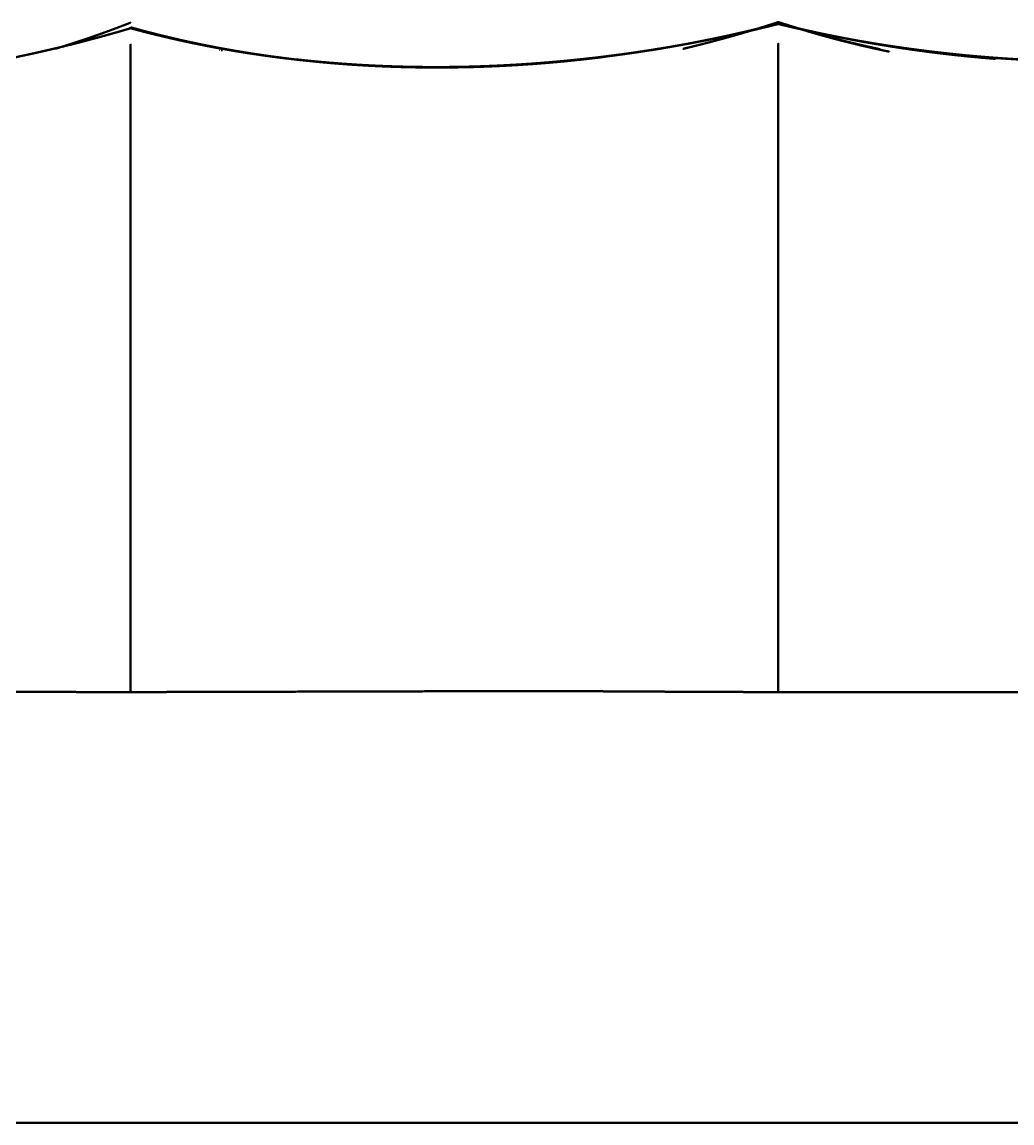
# Paper-space layout 'Layout1' of a CAD drawing. Header units: millimetres. Extents: x 37 to 380, y 30 to 264.
# Drawn here: x 348.78 to 353.36, y 167.45 to 172.55 of the extents above; entities that cross this region are included whole.
import ezdxf

# ---------------------------------------------------------------- set-up
doc = ezdxf.new("R2010")
doc.units = ezdxf.units.MM
doc.layers.add('170', color=7, linetype='Continuous', true_color=0xffffff)

psp = doc.layouts.get("Layout1")

# ---------------------------------------------------------------- linework, layer by layer
at = {"layer": '170', "color": 155, "linetype": 'Continuous', "lineweight": 50}
for p in [(352.2802, 172.5499), (352.2881, 172.5475), (352.2802, 172.5499)]:
    psp.add_line(p, (352.2802, 172.5499), dxfattribs=at)
for points, knots in [([(346.9842, 172.2922), (346.9843, 172.2923), (346.9844, 172.2924), (346.9845, 172.2924), (346.9847, 172.2925), (346.985, 172.2926), (346.9853, 172.2926), (346.9856, 172.2927), (346.986, 172.2927), (346.9865, 172.2927), (346.9871, 172.2927), (346.9883, 172.2927), (346.989, 172.2927), (346.9898, 172.2927), (346.9906, 172.2927), (346.9915, 172.2926), (346.9925, 172.2926), (346.9934, 172.2925), (346.9945, 172.2925), (346.9956, 172.2924), (346.9968, 172.2924), (346.998, 172.2923), (346.9993, 172.2922), (347.0006, 172.2921), (347.002, 172.292), (347.0035, 172.2919), (347.0049, 172.2918), (347.0065, 172.2916), (347.0081, 172.2915), (347.0098, 172.2913), (347.0116, 172.2912), (347.0133, 172.291), (347.0152, 172.2909), (347.0171, 172.2907), (347.019, 172.2905), (347.0211, 172.2904), (347.0231, 172.2902), (347.0253, 172.29), (347.0274, 172.2898), (347.0297, 172.2896), (347.032, 172.2893), (347.0368, 172.2889), (347.0393, 172.2887), (347.0444, 172.2882), (347.047, 172.2879), (347.0497, 172.2877), (347.0525, 172.2874), (347.0553, 172.2871), (347.0581, 172.2869), (347.0611, 172.2866), (347.0671, 172.286), (347.0702, 172.2857), (347.0734, 172.2854), (347.0766, 172.2851), (347.0798, 172.2848), (347.0832, 172.2845), (347.0866, 172.2842), (347.0935, 172.2835), (347.1007, 172.2829), (347.1044, 172.2825), (347.1081, 172.2822), (347.1157, 172.2815), (347.1197, 172.2812), (347.1276, 172.2805), (347.1358, 172.2798), (347.14, 172.2794), (347.1486, 172.2787), (347.1529, 172.2783), (347.1618, 172.2776), (347.1664, 172.2772), (347.2115, 172.2738), (347.2615, 172.2704), (347.3154, 172.2674), (347.374, 172.2647), (347.4367, 172.2626), (347.5042, 172.2613), (347.5757, 172.2608), (347.6518, 172.2614), (347.6667, 172.2617), (347.6817, 172.262), (347.6969, 172.2623), (347.7123, 172.2627), (347.7277, 172.2631), (347.7434, 172.2636), (347.7592, 172.2642), (347.7751, 172.2648), (347.7911, 172.2654), (347.8074, 172.2661), (347.8237, 172.2669), (347.8402, 172.2677), (347.8569, 172.2686), (347.8736, 172.2695), (347.8905, 172.2705), (347.9077, 172.2716), (347.9249, 172.2727), (347.9422, 172.2739), (347.9597, 172.2751), (347.9774, 172.2764), (347.9952, 172.2778), (348.0131, 172.2793), (348.0312, 172.2808), (348.0494, 172.2824), (348.0677, 172.2841), (348.0862, 172.2858), (348.1049, 172.2876), (348.1236, 172.2895), (348.1426, 172.2915), (348.1616, 172.2935), (348.1808, 172.2956), (348.2001, 172.2979), (348.2196, 172.3001), (348.2392, 172.3025), (348.2589, 172.305), (348.2788, 172.3075), (348.2988, 172.3101), (348.319, 172.3128), (348.3392, 172.3156), (348.3596, 172.3185), (348.3802, 172.3215), (348.4009, 172.3246), (348.4217, 172.3277), (348.4427, 172.331), (348.4637, 172.3343), (348.4849, 172.3378), (348.5063, 172.3413), (348.5277, 172.345), (348.5493, 172.3487), (348.5711, 172.3526), (348.5929, 172.3565), (348.6149, 172.3606), (348.637, 172.3648), (348.6592, 172.369), (348.6816, 172.3734), (348.7041, 172.3779), (348.7267, 172.3825), (348.7495, 172.3871), (348.7723, 172.392), (348.7953, 172.3969), (348.8184, 172.4019), (348.8416, 172.4071), (348.865, 172.4124), (348.8885, 172.4178), (348.9121, 172.4233), (348.9358, 172.4289), (348.9596, 172.4346), (348.9836, 172.4405), (349.0077, 172.4465), (349.0319, 172.4526), (349.0562, 172.4589), (349.0806, 172.4653), (349.1052, 172.4718), (349.1298, 172.4784), (349.1546, 172.4852), (349.1795, 172.4921), (349.2045, 172.4991), (349.2296, 172.5063), (349.2549, 172.5137), (349.2802, 172.5211)], [0, 0, 0.00004, 0.00009, 0.000152, 0.000245, 0.000372, 0.000498, 0.000659, 0.000838, 0.001051, 0.001283, 0.001817, 0.00212, 0.002458, 0.002814, 0.003188, 0.003598, 0.004025, 0.004471, 0.004952, 0.005452, 0.005987, 0.00654, 0.007111, 0.007718, 0.008342, 0.008985, 0.009663, 0.01036, 0.011092, 0.011842, 0.01261, 0.013414, 0.014236, 0.015076, 0.015952, 0.016845, 0.017775, 0.018704, 0.019687, 0.020671, 0.022744, 0.023817, 0.026034, 0.027178, 0.02834, 0.029538, 0.030753, 0.031987, 0.033256, 0.035866, 0.037207, 0.038566, 0.03996, 0.041373, 0.04282, 0.044286, 0.047289, 0.050398, 0.051971, 0.053597, 0.056885, 0.058582, 0.062031, 0.065568, 0.06739, 0.071087, 0.072962, 0.076801, 0.078765, 0.098256, 0.119804, 0.143049, 0.168329, 0.195342, 0.224375, 0.255165, 0.287931, 0.294339, 0.300818, 0.30737, 0.313975, 0.320633, 0.327364, 0.334167, 0.341023, 0.347934, 0.354935, 0.361973, 0.369083, 0.376265, 0.383502, 0.390793, 0.398176, 0.405595, 0.413087, 0.420635, 0.428255, 0.435949, 0.443681, 0.451503, 0.459364, 0.467299, 0.475289, 0.483354, 0.491475, 0.499669, 0.507921, 0.516229, 0.524595, 0.533035, 0.541532, 0.550104, 0.558734, 0.567422, 0.576167, 0.584971, 0.59385, 0.602788, 0.611785, 0.620857, 0.629989, 0.639162, 0.648411, 0.657739, 0.667108, 0.676537, 0.686044, 0.695611, 0.705221, 0.71491, 0.724659, 0.73447, 0.744342, 0.754276, 0.76427, 0.774328, 0.784448, 0.79463, 0.804876, 0.815184, 0.825556, 0.835992, 0.846474, 0.857037, 0.867648, 0.87834, 0.88908, 0.899885, 0.910756, 0.921693, 0.932678, 0.943748, 0.954867, 0.966052, 0.977306, 0.988631, 1, 1]), ([(349.2802, 172.5211), (349.2531, 172.5131), (349.226, 172.5053), (349.2124, 172.5014), (349.1989, 172.4976), (349.1853, 172.4938), (349.1718, 172.49), (349.1582, 172.4862), (349.1312, 172.4788), (349.1176, 172.4752), (349.1041, 172.4715), (349.0906, 172.468), (349.077, 172.4644), (349.0635, 172.4609), (349.05, 172.4574), (349.0365, 172.4539), (349.023, 172.4505), (349.0096, 172.4471), (348.9826, 172.4404), (348.9691, 172.4371), (348.9557, 172.4338), (348.9422, 172.4305), (348.9288, 172.4273), (348.9154, 172.4242), (348.902, 172.421), (348.8885, 172.4179), (348.8751, 172.4148), (348.8617, 172.4118), (348.8484, 172.4087), (348.835, 172.4057), (348.8217, 172.4028), (348.8083, 172.3999), (348.795, 172.397), (348.7817, 172.3941), (348.7684, 172.3913), (348.7551, 172.3885), (348.7418, 172.3857), (348.7286, 172.383), (348.7021, 172.3776), (348.6889, 172.3749), (348.6757, 172.3723), (348.6625, 172.3697), (348.6493, 172.3672), (348.6231, 172.3622), (348.61, 172.3597), (348.5969, 172.3573), (348.5838, 172.3549), (348.5707, 172.3526), (348.5577, 172.3502), (348.5447, 172.3479), (348.5317, 172.3457), (348.5187, 172.3434), (348.5058, 172.3412), (348.4928, 172.3391), (348.4799, 172.3369), (348.4671, 172.3348), (348.4542, 172.3328), (348.4413, 172.3307), (348.4285, 172.3287), (348.4157, 172.3267), (348.403, 172.3248), (348.3902, 172.3229), (348.3775, 172.321), (348.3648, 172.3191), (348.3522, 172.3173), (348.2801, 172.3075), (348.2097, 172.2989), (348.1372, 172.2909), (348.0668, 172.2841), (347.9948, 172.278), (347.9251, 172.2729), (347.8544, 172.2686), (347.7862, 172.2654), (347.7176, 172.2629), (347.652, 172.2615), (347.6222, 172.2612), (347.5931, 172.2611), (347.5599, 172.2612), (347.5276, 172.2616), (347.4917, 172.2622), (347.4571, 172.2629), (347.4348, 172.2635)], [0, 0, 0.015109, 0.030197, 0.037756, 0.045266, 0.052794, 0.060318, 0.067816, 0.082819, 0.090302, 0.097805, 0.105279, 0.11275, 0.120217, 0.127681, 0.135117, 0.14255, 0.149979, 0.164824, 0.172241, 0.179632, 0.187041, 0.194423, 0.201803, 0.209156, 0.216528, 0.223874, 0.231217, 0.238533, 0.245848, 0.253157, 0.260463, 0.267744, 0.275044, 0.282295, 0.289566, 0.296789, 0.304032, 0.318483, 0.325672, 0.332879, 0.340038, 0.347218, 0.3615, 0.368626, 0.375748, 0.382846, 0.389941, 0.397011, 0.404079, 0.411121, 0.418161, 0.425176, 0.432188, 0.439176, 0.446161, 0.453121, 0.460079, 0.467013, 0.473921, 0.480828, 0.487709, 0.494588, 0.501444, 0.508275, 0.547162, 0.585072, 0.624016, 0.661843, 0.700448, 0.737798, 0.775671, 0.812126, 0.848826, 0.883922, 0.899831, 0.915408, 0.93315, 0.950407, 0.969566, 0.988064, 1, 1]), ([(349.2802, 172.5473), (349.2641, 172.541), (349.248, 172.5347), (349.2319, 172.5285), (349.2158, 172.5224), (349.1997, 172.5164), (349.1837, 172.5105), (349.1675, 172.5046), (349.1515, 172.4988), (349.1354, 172.493), (349.1192, 172.4873), (349.1032, 172.4817), (349.0871, 172.4762), (349.071, 172.4707), (349.0549, 172.4654), (349.0388, 172.46), (349.0228, 172.4548), (349.0067, 172.4496), (348.9906, 172.4445), (348.9746, 172.4394), (348.9585, 172.4345), (348.9327, 172.4266)], [0, 0, 0.047047, 0.093938, 0.140748, 0.187604, 0.234265, 0.280877, 0.327517, 0.373993, 0.420394, 0.466854, 0.513018, 0.559349, 0.6055, 0.651598, 0.697633, 0.743607, 0.789529, 0.835392, 0.881087, 0.92684, 1, 1]), ([(352.2802, 172.5408), (352.264, 172.5367), (352.2478, 172.5327), (352.2316, 172.5287), (352.2154, 172.5248), (352.1992, 172.5209), (352.183, 172.517), (352.1668, 172.5132), (352.1505, 172.5095), (352.1343, 172.5057), (352.1181, 172.502), (352.1019, 172.4984), (352.0857, 172.4948), (352.0694, 172.4912), (352.0532, 172.4877), (352.037, 172.4842), (352.0208, 172.4808), (352.0046, 172.4774), (351.9883, 172.474), (351.9721, 172.4707), (351.9559, 172.4675), (351.9397, 172.4642), (351.9234, 172.461), (351.9072, 172.4579), (351.891, 172.4548), (351.8748, 172.4517), (351.8586, 172.4487), (351.8423, 172.4457), (351.8261, 172.4428), (351.8099, 172.4399), (351.7937, 172.437), (351.7775, 172.4342), (351.7612, 172.4314), (351.745, 172.4287), (351.7288, 172.426), (351.7126, 172.4234), (351.6965, 172.4207), (351.6803, 172.4182), (351.664, 172.4157), (351.6478, 172.4132), (351.6317, 172.4107), (351.6155, 172.4083), (351.5993, 172.406), (351.5831, 172.4037), (351.5669, 172.4014), (351.5508, 172.3991), (351.5346, 172.3969), (351.5184, 172.3948), (351.5023, 172.3927), (351.4862, 172.3906), (351.47, 172.3886), (351.4539, 172.3866), (351.4377, 172.3846), (351.4216, 172.3827), (351.4055, 172.3809), (351.3893, 172.3791), (351.3732, 172.3773), (351.3571, 172.3755), (351.341, 172.3738), (351.3249, 172.3722), (351.3088, 172.3706), (351.2927, 172.369), (351.2766, 172.3675), (351.2606, 172.366), (351.2445, 172.3645), (351.2284, 172.3631), (351.2124, 172.3618), (351.1963, 172.3604), (351.1803, 172.3591), (351.1642, 172.3579), (351.1482, 172.3567), (351.1321, 172.3556), (351.1162, 172.3544), (351.1001, 172.3534), (351.0841, 172.3523), (351.0681, 172.3513), (351.0522, 172.3504), (351.0362, 172.3495), (351.0202, 172.3486), (351.0042, 172.3478), (350.9882, 172.347), (350.9723, 172.3462), (350.9564, 172.3455), (350.9404, 172.3449), (350.9245, 172.3443), (350.9086, 172.3437), (350.8927, 172.3431), (350.8767, 172.3426), (350.8609, 172.3422), (350.845, 172.3418), (350.8291, 172.3414), (350.8132, 172.3411), (350.7974, 172.3408), (350.7815, 172.3405), (350.7657, 172.3403), (350.7498, 172.3402), (350.734, 172.34), (350.7182, 172.34), (350.7024, 172.3399), (350.6866, 172.3399), (350.6708, 172.34), (350.6551, 172.34), (350.6393, 172.3402), (350.6235, 172.3403), (350.6078, 172.3405), (350.5921, 172.3408), (350.5764, 172.3411), (350.5606, 172.3414), (350.545, 172.3418), (350.5293, 172.3422), (350.5136, 172.3427), (350.4979, 172.3432), (350.4823, 172.3437), (350.4666, 172.3443), (350.451, 172.3449), (350.4354, 172.3456), (350.4198, 172.3463), (350.4042, 172.347), (350.3886, 172.3478), (350.373, 172.3486), (350.3575, 172.3495), (350.342, 172.3504), (350.3264, 172.3514), (350.3109, 172.3524), (350.2954, 172.3534), (350.2799, 172.3545), (350.2644, 172.3556), (350.249, 172.3568), (350.2335, 172.358), (350.2181, 172.3592), (350.2027, 172.3605), (350.1873, 172.3618), (350.1719, 172.3632), (350.1565, 172.3646), (350.1411, 172.3661), (350.1257, 172.3676), (350.1104, 172.3691), (350.0951, 172.3707), (350.0798, 172.3723), (350.0645, 172.3739), (350.0492, 172.3756), (350.034, 172.3774), (350.0187, 172.3792), (350.0035, 172.381), (349.9883, 172.3828), (349.9731, 172.3848), (349.9579, 172.3867), (349.9427, 172.3887), (349.9276, 172.3907), (349.9125, 172.3928), (349.8974, 172.3949), (349.8822, 172.3971), (349.8672, 172.3993), (349.8521, 172.4015), (349.8371, 172.4038), (349.822, 172.4061), (349.807, 172.4085), (349.792, 172.4109), (349.7771, 172.4133), (349.7621, 172.4158), (349.7472, 172.4183), (349.7323, 172.4209), (349.7174, 172.4235), (349.7025, 172.4262), (349.6876, 172.4289), (349.6728, 172.4316), (349.658, 172.4344), (349.6432, 172.4372), (349.6284, 172.44), (349.6136, 172.4429), (349.5989, 172.4459), (349.5842, 172.4489), (349.5695, 172.4519), (349.5549, 172.455), (349.5402, 172.4581), (349.5255, 172.4612), (349.511, 172.4644), (349.4964, 172.4676), (349.4818, 172.4709), (349.4672, 172.4742), (349.4527, 172.4776), (349.4382, 172.481), (349.4237, 172.4844), (349.4093, 172.4879), (349.3948, 172.4914), (349.3804, 172.495), (349.3661, 172.4986), (349.3517, 172.5023), (349.3373, 172.5059), (349.323, 172.5097), (349.3087, 172.5134), (349.2945, 172.5173), (349.2802, 172.5211)], [0, 0, 0.005509, 0.011015, 0.016518, 0.022017, 0.027513, 0.033019, 0.038509, 0.043996, 0.04948, 0.054974, 0.060451, 0.065926, 0.07141, 0.076879, 0.082358, 0.087821, 0.093282, 0.098752, 0.104207, 0.109672, 0.115122, 0.120581, 0.126026, 0.131467, 0.136919, 0.142355, 0.147803, 0.153234, 0.158663, 0.164089, 0.169513, 0.174949, 0.180368, 0.185786, 0.191201, 0.196601, 0.202011, 0.20742, 0.212826, 0.218217, 0.22362, 0.229007, 0.234392, 0.239788, 0.24517, 0.250549, 0.255926, 0.261289, 0.266663, 0.272035, 0.277392, 0.282748, 0.288115, 0.293467, 0.298818, 0.304167, 0.309501, 0.314847, 0.320179, 0.325522, 0.330851, 0.336178, 0.341504, 0.346828, 0.352139, 0.357461, 0.362768, 0.368075, 0.37338, 0.378685, 0.383988, 0.389277, 0.394578, 0.399865, 0.405151, 0.410423, 0.415708, 0.420978, 0.426261, 0.431529, 0.436797, 0.442051, 0.447318, 0.452571, 0.457823, 0.463074, 0.468326, 0.473563, 0.478813, 0.48405, 0.489286, 0.494508, 0.499744, 0.504966, 0.510188, 0.515396, 0.520617, 0.525825, 0.531033, 0.53624, 0.541435, 0.546629, 0.551837, 0.557018, 0.562213, 0.567394, 0.572576, 0.577744, 0.582927, 0.588096, 0.593265, 0.598435, 0.603592, 0.608749, 0.613907, 0.619052, 0.624198, 0.629344, 0.634491, 0.639625, 0.64476, 0.649895, 0.655018, 0.660142, 0.665267, 0.670379, 0.675492, 0.680606, 0.685708, 0.69081, 0.695914, 0.701006, 0.706112, 0.711192, 0.716288, 0.721357, 0.726442, 0.731514, 0.736588, 0.741663, 0.746726, 0.751791, 0.756844, 0.761898, 0.766955, 0.771999, 0.777045, 0.782079, 0.787116, 0.79214, 0.79718, 0.802195, 0.807226, 0.812231, 0.817252, 0.822262, 0.827274, 0.832261, 0.837264, 0.842255, 0.84725, 0.852232, 0.857217, 0.862205, 0.867181, 0.872147, 0.877115, 0.882073, 0.887047, 0.891996, 0.896948, 0.90189, 0.906834, 0.91178, 0.916717, 0.921644, 0.926573, 0.931504, 0.936426, 0.941338, 0.946253, 0.951157, 0.956064, 0.960962, 0.96585, 0.97074, 0.975636, 0.980519, 0.985394, 0.990272, 0.995142, 1, 1]), ([(349.2802, 172.5255), (349.2943, 172.5216), (349.3085, 172.5177), (349.3226, 172.5138), (349.3368, 172.51), (349.351, 172.5062), (349.3653, 172.5024), (349.3795, 172.4988), (349.3938, 172.4951), (349.4081, 172.4915), (349.4225, 172.4879), (349.4369, 172.4844), (349.4513, 172.4809), (349.4657, 172.4775), (349.4802, 172.4741), (349.4946, 172.4707), (349.5091, 172.4674), (349.5236, 172.4641), (349.5382, 172.4609), (349.5528, 172.4577), (349.5673, 172.4546), (349.582, 172.4515), (349.5966, 172.4484), (349.6113, 172.4454), (349.626, 172.4424), (349.6407, 172.4395), (349.6554, 172.4366), (349.6702, 172.4337), (349.685, 172.4309), (349.6998, 172.4282), (349.7146, 172.4254), (349.7294, 172.4228), (349.7443, 172.4201), (349.7592, 172.4175), (349.7741, 172.415), (349.789, 172.4125), (349.804, 172.41), (349.8189, 172.4076), (349.834, 172.4052), (349.849, 172.4029), (349.864, 172.4006), (349.8791, 172.3983), (349.8941, 172.3961), (349.9092, 172.3939), (349.9244, 172.3918), (349.9395, 172.3897), (349.9546, 172.3877), (349.9698, 172.3856), (349.985, 172.3837), (350.0002, 172.3818), (350.0154, 172.3799), (350.0307, 172.3781), (350.046, 172.3763), (350.0612, 172.3745), (350.0765, 172.3728), (350.0918, 172.3711), (350.1071, 172.3695), (350.1225, 172.3679), (350.1379, 172.3664), (350.1532, 172.3649), (350.1687, 172.3634), (350.1841, 172.362), (350.1995, 172.3607), (350.215, 172.3593), (350.2304, 172.3581), (350.2459, 172.3568), (350.2614, 172.3556), (350.2769, 172.3545), (350.2924, 172.3533), (350.308, 172.3523), (350.3235, 172.3512), (350.3391, 172.3503), (350.3547, 172.3493), (350.3703, 172.3484), (350.3859, 172.3475), (350.4015, 172.3467), (350.4172, 172.3459), (350.4328, 172.3452), (350.4485, 172.3445), (350.4642, 172.3439), (350.4799, 172.3433), (350.4956, 172.3427), (350.5113, 172.3422), (350.527, 172.3417), (350.5428, 172.3412), (350.5585, 172.3408), (350.5743, 172.3405), (350.5901, 172.3402), (350.6059, 172.3399), (350.6217, 172.3397), (350.6375, 172.3395), (350.6533, 172.3394), (350.6692, 172.3393), (350.685, 172.3392), (350.7009, 172.3392), (350.7168, 172.3392), (350.7327, 172.3393), (350.7485, 172.3394), (350.7645, 172.3395), (350.7803, 172.3397), (350.7963, 172.34), (350.8122, 172.3403), (350.8282, 172.3406), (350.8441, 172.3409), (350.86, 172.3413), (350.876, 172.3418), (350.892, 172.3423), (350.908, 172.3428), (350.924, 172.3434), (350.94, 172.344), (350.956, 172.3447), (350.972, 172.3454), (350.988, 172.3461), (351.0041, 172.3469), (351.0201, 172.3477), (351.0362, 172.3486), (351.0522, 172.3495), (351.0682, 172.3505), (351.0843, 172.3515), (351.1004, 172.3525), (351.1165, 172.3536), (351.1326, 172.3547), (351.1486, 172.3559), (351.1647, 172.3571), (351.1808, 172.3584), (351.1969, 172.3596), (351.2131, 172.361), (351.2292, 172.3624), (351.2453, 172.3638), (351.2614, 172.3652), (351.2775, 172.3668), (351.2937, 172.3683), (351.3098, 172.3699), (351.326, 172.3715), (351.3421, 172.3732), (351.3582, 172.3749), (351.3744, 172.3767), (351.3906, 172.3785), (351.4067, 172.3803), (351.4229, 172.3822), (351.4391, 172.3841), (351.4552, 172.3861), (351.4714, 172.3881), (351.4777, 172.3889)], [0, 0, 0.006604, 0.013224, 0.019838, 0.026465, 0.033104, 0.039757, 0.046404, 0.053066, 0.059723, 0.066392, 0.073076, 0.079755, 0.086448, 0.093154, 0.099856, 0.106572, 0.113285, 0.12001, 0.126731, 0.133468, 0.140218, 0.146964, 0.153725, 0.160482, 0.167253, 0.174039, 0.180803, 0.1876, 0.194393, 0.201202, 0.208007, 0.214827, 0.221644, 0.228457, 0.235286, 0.24213, 0.248971, 0.255827, 0.26268, 0.269549, 0.276415, 0.283296, 0.290175, 0.297069, 0.303943, 0.310851, 0.317756, 0.324659, 0.331578, 0.338513, 0.345427, 0.352377, 0.359305, 0.36625, 0.373192, 0.380151, 0.387127, 0.394083, 0.401055, 0.408044, 0.41503, 0.422016, 0.429018, 0.436018, 0.443017, 0.450033, 0.457048, 0.46408, 0.47111, 0.47814, 0.485186, 0.492231, 0.499276, 0.506338, 0.513399, 0.520458, 0.527536, 0.534613, 0.541689, 0.548782, 0.555875, 0.562968, 0.570078, 0.577188, 0.584297, 0.591406, 0.598533, 0.60566, 0.612787, 0.619931, 0.627076, 0.634221, 0.641384, 0.648528, 0.655691, 0.662873, 0.670036, 0.677218, 0.684382, 0.691583, 0.698766, 0.705968, 0.713151, 0.720354, 0.727576, 0.734779, 0.742003, 0.749226, 0.756451, 0.763676, 0.770902, 0.778147, 0.785393, 0.792641, 0.799889, 0.807139, 0.814389, 0.821659, 0.828931, 0.836204, 0.843478, 0.850753, 0.85803, 0.865327, 0.872607, 0.879906, 0.887208, 0.894511, 0.901816, 0.909123, 0.916431, 0.92376, 0.931072, 0.938405, 0.945721, 0.953058, 0.960396, 0.967737, 0.975081, 0.982426, 0.989773, 0.997123, 1, 1]), ([(349.2802, 172.5211), (349.2935, 172.5175), (349.3067, 172.514), (349.32, 172.5104), (349.3334, 172.507), (349.3468, 172.5035), (349.3602, 172.5001), (349.3736, 172.4967), (349.3871, 172.4934), (349.4006, 172.4901), (349.4141, 172.4868), (349.4277, 172.4835), (349.4412, 172.4803), (349.4548, 172.4771), (349.4685, 172.474), (349.4821, 172.4709), (349.4959, 172.4678), (349.5096, 172.4648), (349.5234, 172.4618), (349.5371, 172.4588), (349.551, 172.4559), (349.5648, 172.453), (349.5787, 172.4502), (349.5926, 172.4473), (349.6065, 172.4445), (349.6205, 172.4418), (349.6345, 172.4391), (349.6485, 172.4364), (349.6626, 172.4337), (349.6767, 172.4311), (349.6908, 172.4285), (349.705, 172.426), (349.7192, 172.4235), (349.7334, 172.421), (349.7476, 172.4186), (349.7619, 172.4162), (349.7762, 172.4138), (349.7905, 172.4115), (349.8049, 172.4092), (349.8192, 172.407), (349.8337, 172.4047), (349.8481, 172.4026), (349.8626, 172.4004), (349.8771, 172.3983), (349.8916, 172.3963), (349.9062, 172.3942), (349.9208, 172.3922), (349.9354, 172.3903), (349.95, 172.3883), (349.9785, 172.3847)], [0, 0, 0.019249, 0.038542, 0.05788, 0.07726, 0.096681, 0.116095, 0.135552, 0.154997, 0.174541, 0.194075, 0.213656, 0.233226, 0.252839, 0.2725, 0.292203, 0.311954, 0.331696, 0.351481, 0.371258, 0.391136, 0.411005, 0.430922, 0.450827, 0.470781, 0.490783, 0.510831, 0.530871, 0.551013, 0.571089, 0.591273, 0.611447, 0.631667, 0.651938, 0.672198, 0.692566, 0.71287, 0.733278, 0.753678, 0.774128, 0.794628, 0.81512, 0.835661, 0.856253, 0.876894, 0.897529, 0.918213, 0.93889, 0.95962, 1, 1]), ([(350.0501, 172.3763), (350.0682, 172.3743), (350.0831, 172.3727), (350.098, 172.3712), (350.1129, 172.3697), (350.1279, 172.3682), (350.1429, 172.3668), (350.1579, 172.3654), (350.173, 172.364), (350.1881, 172.3627), (350.2032, 172.3614), (350.2183, 172.3602), (350.2335, 172.359), (350.2487, 172.3578), (350.2639, 172.3567), (350.2792, 172.3556), (350.2944, 172.3545), (350.3097, 172.3535), (350.325, 172.3525), (350.3404, 172.3516), (350.3557, 172.3507), (350.3711, 172.3499), (350.3866, 172.3491), (350.402, 172.3483), (350.4174, 172.3475), (350.4329, 172.3468), (350.4484, 172.3462), (350.464, 172.3456), (350.4796, 172.345), (350.4952, 172.3445), (350.5108, 172.344), (350.5264, 172.3435), (350.542, 172.3431), (350.5577, 172.3427), (350.5734, 172.3424), (350.5892, 172.3421), (350.6049, 172.3419), (350.6207, 172.3417), (350.6365, 172.3415), (350.6523, 172.3414), (350.6681, 172.3413), (350.684, 172.3412), (350.6998, 172.3412), (350.7158, 172.3413), (350.7317, 172.3413), (350.7476, 172.3415), (350.7636, 172.3416), (350.7796, 172.3418), (350.7955, 172.3421), (350.8116, 172.3424), (350.8276, 172.3427), (350.8437, 172.343), (350.8598, 172.3435), (350.8759, 172.3439), (350.892, 172.3444), (350.9081, 172.3449), (350.9243, 172.3455), (350.9405, 172.3462), (350.9567, 172.3468), (350.9729, 172.3475), (350.9891, 172.3483), (351.0054, 172.3491), (351.0216, 172.3499), (351.0379, 172.3508), (351.0542, 172.3517), (351.0706, 172.3527), (351.0869, 172.3537), (351.1033, 172.3548), (351.1196, 172.3559), (351.136, 172.357), (351.1524, 172.3582), (351.1689, 172.3594), (351.1853, 172.3607), (351.2017, 172.362), (351.2182, 172.3633), (351.2347, 172.3648), (351.2512, 172.3662), (351.2677, 172.3677), (351.2842, 172.3692), (351.3008, 172.3708), (351.3173, 172.3724), (351.3339, 172.3741), (351.3505, 172.3758), (351.3671, 172.3776), (351.3837, 172.3794), (351.4003, 172.3812), (351.417, 172.3831), (351.4337, 172.385), (351.4503, 172.387), (351.467, 172.389), (351.4837, 172.3911), (351.5004, 172.3932), (351.5171, 172.3954), (351.5339, 172.3976), (351.5506, 172.3998), (351.5673, 172.4021), (351.5841, 172.4045), (351.6009, 172.4068), (351.6177, 172.4093), (351.6345, 172.4118), (351.6513, 172.4143), (351.6681, 172.4168), (351.685, 172.4195), (351.7018, 172.4221), (351.7187, 172.4248), (351.7356, 172.4276), (351.7524, 172.4304), (351.7693, 172.4332), (351.7862, 172.4361), (351.8031, 172.4391), (351.8201, 172.442), (351.837, 172.4451), (351.8539, 172.4482), (351.8709, 172.4513), (351.8878, 172.4545), (351.9048, 172.4577), (351.9218, 172.461), (351.9388, 172.4643), (351.9557, 172.4676), (351.9727, 172.471), (351.9898, 172.4745), (352.0068, 172.478), (352.0238, 172.4816), (352.0409, 172.4852), (352.0579, 172.4888), (352.075, 172.4925), (352.092, 172.4963), (352.1091, 172.5001), (352.1262, 172.5039), (352.1433, 172.5078), (352.1603, 172.5118), (352.1775, 172.5157), (352.1946, 172.5198), (352.2117, 172.5239), (352.2288, 172.528), (352.2459, 172.5322), (352.2631, 172.5365), (352.2802, 172.5408)], [0, 0, 0.008103, 0.014761, 0.021436, 0.028109, 0.034817, 0.041523, 0.048228, 0.054949, 0.061687, 0.068442, 0.075196, 0.081966, 0.088735, 0.095522, 0.102325, 0.109127, 0.115946, 0.122783, 0.129618, 0.136453, 0.143323, 0.150192, 0.15706, 0.163946, 0.17085, 0.177752, 0.184672, 0.19161, 0.198548, 0.205484, 0.212439, 0.219411, 0.226383, 0.233373, 0.240381, 0.247371, 0.254396, 0.261422, 0.268447, 0.275491, 0.282553, 0.289615, 0.296696, 0.303776, 0.310857, 0.317956, 0.325073, 0.332191, 0.339328, 0.346465, 0.353602, 0.360759, 0.367934, 0.37511, 0.382286, 0.389481, 0.396696, 0.403893, 0.411127, 0.418344, 0.42558, 0.432835, 0.440092, 0.447349, 0.454626, 0.461905, 0.469202, 0.476501, 0.483802, 0.491122, 0.498461, 0.505784, 0.513127, 0.520471, 0.527836, 0.535202, 0.542588, 0.549976, 0.557365, 0.564757, 0.572169, 0.5796, 0.587016, 0.594453, 0.601891, 0.60935, 0.616811, 0.624275, 0.631741, 0.639227, 0.646716, 0.654226, 0.661738, 0.669253, 0.676771, 0.68431, 0.691852, 0.699396, 0.706944, 0.714512, 0.722084, 0.729658, 0.737255, 0.744854, 0.752457, 0.760063, 0.76769, 0.775303, 0.782938, 0.790594, 0.798236, 0.805899, 0.813567, 0.821238, 0.828931, 0.83661, 0.844312, 0.852017, 0.859726, 0.867458, 0.875193, 0.882933, 0.890678, 0.898427, 0.906199, 0.913957, 0.921739, 0.929524, 0.937333, 0.945128, 0.952946, 0.960769, 0.968598, 0.976431, 0.984271, 0.992133, 1, 1]), ([(351.6947, 172.4202), (351.698, 172.4207), (351.7142, 172.4234), (351.7304, 172.4261), (351.7466, 172.4288), (351.7628, 172.4316), (351.779, 172.4344), (351.7952, 172.4373), (351.8114, 172.4402), (351.8276, 172.4431), (351.8438, 172.4461), (351.86, 172.4491), (351.8762, 172.4522), (351.8923, 172.4553), (351.9085, 172.4585), (351.9247, 172.4616), (351.9409, 172.4649), (351.9571, 172.4682), (351.9733, 172.4715), (351.9894, 172.4749), (352.0056, 172.4783), (352.0218, 172.4817), (352.038, 172.4852), (352.0542, 172.4887), (352.0703, 172.4923), (352.0865, 172.4959), (352.1027, 172.4996), (352.1188, 172.5033), (352.135, 172.507), (352.1511, 172.5108), (352.1673, 172.5147), (352.1834, 172.5185), (352.1996, 172.5225), (352.2157, 172.5264), (352.2318, 172.5304), (352.248, 172.5345), (352.2641, 172.5385), (352.2802, 172.5427)], [0, 0, 0.005597, 0.032969, 0.060424, 0.087887, 0.115362, 0.142783, 0.170282, 0.197795, 0.225321, 0.252788, 0.280342, 0.307902, 0.335414, 0.363004, 0.390607, 0.418155, 0.445789, 0.473368, 0.500958, 0.528634, 0.556256, 0.583892, 0.611611, 0.639277, 0.666958, 0.694655, 0.72237, 0.75003, 0.777777, 0.805535, 0.833247, 0.861041, 0.888785, 0.916546, 0.94439, 0.972189, 1, 1]), ([(352.2802, 172.5427), (352.2646, 172.5387), (352.249, 172.5347), (352.2334, 172.5308), (352.2179, 172.527), (352.2023, 172.5231), (352.1867, 172.5194), (352.1712, 172.5156), (352.1556, 172.5119), (352.1401, 172.5083), (352.1246, 172.5047), (352.109, 172.5011), (352.0935, 172.4976), (352.078, 172.4941), (352.0625, 172.4906), (352.047, 172.4872), (352.0316, 172.4839), (352.0161, 172.4805), (352.0006, 172.4773), (351.9852, 172.474), (351.9697, 172.4708), (351.9543, 172.4677), (351.9388, 172.4645), (351.9234, 172.4615), (351.908, 172.4584), (351.8926, 172.4554), (351.8772, 172.4525), (351.8618, 172.4496), (351.8464, 172.4467), (351.8311, 172.4439), (351.8157, 172.4411), (351.8004, 172.4383), (351.7851, 172.4356), (351.7697, 172.4329), (351.7544, 172.4303), (351.7391, 172.4277), (351.7238, 172.4251), (351.7096, 172.4228)], [0, 0, 0.027649, 0.055215, 0.082761, 0.110289, 0.137731, 0.165221, 0.19263, 0.220022, 0.247394, 0.27468, 0.302024, 0.329279, 0.356518, 0.383746, 0.410955, 0.438079, 0.465192, 0.492286, 0.519366, 0.546435, 0.573417, 0.600458, 0.627411, 0.654355, 0.681215, 0.708062, 0.734965, 0.761785, 0.788523, 0.815321, 0.842036, 0.868736, 0.895427, 0.922036, 0.948706, 0.975291, 1, 1]), ([(352.2802, 172.5499), (352.2708, 172.5468), (352.2519, 172.5407), (352.233, 172.5346), (352.2236, 172.5316), (352.2047, 172.5257), (352.1858, 172.5199), (352.167, 172.5141), (352.1575, 172.5113), (352.1387, 172.5056), (352.1293, 172.5029), (352.1106, 172.4974), (352.1012, 172.4946), (352.0825, 172.4892), (352.0638, 172.484), (352.0545, 172.4814), (352.0451, 172.4787), (352.0359, 172.4762), (352.0266, 172.4736), (352.008, 172.4686), (351.9896, 172.4636), (351.9803, 172.4612), (351.962, 172.4564), (351.9528, 172.454), (351.9437, 172.4516), (351.9345, 172.4493), (351.9254, 172.4469), (351.9163, 172.4446), (351.9073, 172.4424), (351.8982, 172.4401), (351.8892, 172.4379), (351.8802, 172.4356), (351.8712, 172.4334), (351.8622, 172.4313), (351.8533, 172.4291), (351.8378, 172.4254)], [0, 0, 0.021663, 0.064876, 0.108027, 0.129543, 0.172612, 0.215536, 0.258413, 0.279835, 0.322548, 0.343833, 0.386383, 0.407636, 0.450024, 0.492271, 0.513283, 0.534382, 0.555284, 0.576272, 0.618027, 0.659643, 0.680393, 0.721679, 0.742308, 0.762839, 0.783358, 0.803773, 0.824183, 0.844489, 0.864877, 0.885074, 0.905266, 0.925354, 0.945437, 0.965329, 1, 1]), ([(352.7939, 172.4126), (352.7881, 172.4138), (352.7672, 172.4182), (352.7463, 172.4226), (352.7256, 172.4272), (352.705, 172.4318), (352.6844, 172.4365), (352.664, 172.4412), (352.6438, 172.446), (352.6236, 172.4509), (352.6036, 172.4559), (352.5836, 172.4609), (352.5638, 172.466), (352.5442, 172.4712), (352.5245, 172.4764), (352.5051, 172.4817), (352.4857, 172.487), (352.4665, 172.4924), (352.4473, 172.4979), (352.4283, 172.5035), (352.4094, 172.5091), (352.3906, 172.5147), (352.3719, 172.5205), (352.3534, 172.5262), (352.3349, 172.5321), (352.3166, 172.5379), (352.2983, 172.5439), (352.2802, 172.5499)], [0, 0, 0.011031, 0.05128, 0.091333, 0.131264, 0.170919, 0.210534, 0.249871, 0.289013, 0.328035, 0.366863, 0.405498, 0.443936, 0.482177, 0.520378, 0.558234, 0.596052, 0.63359, 0.671022, 0.708257, 0.74538, 0.782229, 0.818968, 0.855507, 0.891938, 0.928097, 0.96415, 1, 1]), ([(352.2802, 172.5499), (352.2903, 172.5466), (352.3005, 172.5433), (352.3175, 172.5379)], [0, 0, 0.271096, 0.543032, 1, 1]), ([(352.7528, 172.4238), (352.7143, 172.4321), (352.6922, 172.437), (352.6702, 172.442), (352.6482, 172.4471), (352.6262, 172.4523), (352.6042, 172.4576), (352.5824, 172.463), (352.5604, 172.4686), (352.5386, 172.4742), (352.5167, 172.4799), (352.495, 172.4858), (352.4732, 172.4917), (352.4516, 172.4978), (352.4299, 172.5039), (352.4084, 172.5102), (352.3868, 172.5165), (352.3654, 172.523), (352.3439, 172.5296), (352.3227, 172.5362), (352.3014, 172.543), (352.2802, 172.5499)], [0, 0, 0.08054, 0.126834, 0.172835, 0.21914, 0.265237, 0.311479, 0.357511, 0.403773, 0.44975, 0.495954, 0.541956, 0.588106, 0.633976, 0.680001, 0.725823, 0.771804, 0.817503, 0.863363, 0.908943, 0.954539, 1, 1]), ([(353.2599, 172.3837), (353.2382, 172.3855), (353.2225, 172.3869), (353.2069, 172.3882), (353.1913, 172.3896), (353.1757, 172.3911), (353.1602, 172.3926), (353.1446, 172.3941), (353.1291, 172.3957), (353.1135, 172.3973), (353.098, 172.3989), (353.0825, 172.4006), (353.067, 172.4023), (353.0515, 172.404), (353.036, 172.4058), (353.0205, 172.4076), (353.0051, 172.4095), (352.9896, 172.4114), (352.9742, 172.4133), (352.9588, 172.4153), (352.9434, 172.4173), (352.928, 172.4194), (352.9126, 172.4215), (352.8973, 172.4236), (352.8819, 172.4257), (352.8666, 172.428), (352.8513, 172.4302), (352.836, 172.4325), (352.8207, 172.4348), (352.8054, 172.4371), (352.7901, 172.4395), (352.7749, 172.4419), (352.7596, 172.4444), (352.7444, 172.4469), (352.7292, 172.4494), (352.714, 172.452), (352.6989, 172.4546), (352.6837, 172.4573), (352.6686, 172.4599), (352.6534, 172.4627), (352.6383, 172.4654), (352.6232, 172.4682), (352.6081, 172.471), (352.593, 172.4739), (352.578, 172.4768), (352.563, 172.4798), (352.5479, 172.4827), (352.5329, 172.4858), (352.5179, 172.4888), (352.5029, 172.4919), (352.488, 172.495), (352.473, 172.4982), (352.4581, 172.5014), (352.4432, 172.5046), (352.4283, 172.5079), (352.4134, 172.5112), (352.3986, 172.5146), (352.3837, 172.5179), (352.3689, 172.5214), (352.3541, 172.5248), (352.3393, 172.5283), (352.3245, 172.5319), (352.3097, 172.5354), (352.295, 172.539), (352.2802, 172.5427)], [0, 0, 0.022001, 0.037785, 0.053532, 0.069323, 0.085076, 0.100791, 0.116551, 0.132274, 0.148001, 0.16369, 0.179425, 0.195121, 0.210783, 0.226489, 0.242157, 0.25783, 0.273467, 0.289109, 0.304755, 0.320405, 0.336021, 0.351641, 0.367225, 0.382855, 0.398449, 0.414007, 0.42957, 0.44514, 0.460715, 0.476255, 0.491801, 0.507352, 0.522869, 0.538391, 0.553879, 0.569372, 0.584872, 0.600339, 0.615811, 0.63129, 0.646736, 0.662186, 0.677645, 0.69307, 0.708461, 0.7239, 0.739305, 0.754717, 0.770097, 0.785485, 0.800838, 0.816201, 0.83157, 0.846907, 0.862251, 0.877604, 0.892923, 0.908251, 0.923549, 0.938854, 0.954168, 0.969449, 0.984742, 1, 1]), ([(352.2802, 172.5427), (352.2976, 172.5384), (352.315, 172.5341), (352.3325, 172.5299), (352.3499, 172.5258), (352.3674, 172.5217), (352.3848, 172.5176), (352.4023, 172.5136), (352.4198, 172.5097), (352.4372, 172.5058), (352.4547, 172.502), (352.4722, 172.4982), (352.4898, 172.4944), (352.5073, 172.4908), (352.5248, 172.4871), (352.5423, 172.4835), (352.5599, 172.48), (352.5774, 172.4765), (352.595, 172.4731), (352.6125, 172.4697), (352.6301, 172.4664), (352.6477, 172.4631), (352.6653, 172.4599), (352.6829, 172.4567), (352.7005, 172.4536), (352.7181, 172.4506), (352.7357, 172.4475), (352.7533, 172.4446), (352.7709, 172.4417), (352.7886, 172.4388), (352.8062, 172.436), (352.8238, 172.4332), (352.8415, 172.4305), (352.8591, 172.4279), (352.8768, 172.4253), (352.8944, 172.4227), (352.9121, 172.4202), (352.9298, 172.4178), (352.9475, 172.4154), (352.9651, 172.413), (352.9828, 172.4107), (353.0005, 172.4085), (353.0182, 172.4063), (353.036, 172.4042), (353.0536, 172.4021), (353.0713, 172.4), (353.0891, 172.3981), (353.1068, 172.3961), (353.1245, 172.3942), (353.1422, 172.3924), (353.16, 172.3906), (353.1777, 172.3889), (353.1954, 172.3872), (353.2132, 172.3856), (353.2309, 172.384), (353.2487, 172.3825), (353.2664, 172.381), (353.2866, 172.3794)], [0, 0, 0.017562, 0.035119, 0.052699, 0.070267, 0.087823, 0.10537, 0.122904, 0.140468, 0.158018, 0.17556, 0.193089, 0.210647, 0.228197, 0.245734, 0.263263, 0.280782, 0.298329, 0.315828, 0.333356, 0.350876, 0.368384, 0.385925, 0.403418, 0.420941, 0.438454, 0.455959, 0.473457, 0.490946, 0.508465, 0.525937, 0.543442, 0.560939, 0.578429, 0.595911, 0.613386, 0.630893, 0.648354, 0.665848, 0.683294, 0.700775, 0.718249, 0.735717, 0.753218, 0.770674, 0.788124, 0.805608, 0.823047, 0.840521, 0.857989, 0.875451, 0.89291, 0.910363, 0.927812, 0.945256, 0.962696, 0.980171, 1, 1]), ([(352.2802, 172.5408), (352.2962, 172.5369), (352.3122, 172.5331), (352.3282, 172.5294), (352.3443, 172.5256), (352.3603, 172.522), (352.3764, 172.5183), (352.3925, 172.5147), (352.4086, 172.5112), (352.4247, 172.5077), (352.4408, 172.5043), (352.4569, 172.5008), (352.473, 172.4975), (352.4892, 172.4941), (352.5054, 172.4909), (352.5215, 172.4876), (352.5377, 172.4844), (352.554, 172.4813), (352.5702, 172.4781), (352.5864, 172.4751), (352.6027, 172.4721), (352.6189, 172.4691), (352.6352, 172.4661), (352.6514, 172.4632), (352.6677, 172.4604), (352.6841, 172.4576), (352.7003, 172.4548), (352.7167, 172.4521), (352.733, 172.4494), (352.7494, 172.4467), (352.7657, 172.4441), (352.7821, 172.4416), (352.7985, 172.4391), (352.8149, 172.4366), (352.8313, 172.4342), (352.8477, 172.4318), (352.8641, 172.4294), (352.8806, 172.4271), (352.897, 172.4249), (352.9135, 172.4227), (352.93, 172.4205), (352.9464, 172.4184), (352.9629, 172.4163), (352.9794, 172.4142), (352.9959, 172.4122), (353.0124, 172.4103), (353.029, 172.4083), (353.0455, 172.4065), (353.062, 172.4046), (353.0786, 172.4029), (353.0951, 172.4011), (353.1117, 172.3994), (353.1283, 172.3977), (353.1448, 172.3961), (353.1614, 172.3945), (353.178, 172.393), (353.1946, 172.3915), (353.2112, 172.3901), (353.2279, 172.3887), (353.2445, 172.3873), (353.2611, 172.386), (353.2778, 172.3847), (353.2944, 172.3835), (353.311, 172.3823), (353.3277, 172.3812), (353.3443, 172.3801), (353.361, 172.379), (353.3777, 172.378), (353.3943, 172.377), (353.411, 172.3761), (353.4277, 172.3752), (353.4444, 172.3743), (353.4611, 172.3735), (353.4778, 172.3728), (353.4945, 172.3721), (353.5112, 172.3714), (353.5279, 172.3708), (353.5446, 172.3702), (353.5613, 172.3696), (353.578, 172.3691), (353.5947, 172.3687), (353.6114, 172.3683), (353.6281, 172.3679), (353.6449, 172.3676), (353.6616, 172.3673), (353.6783, 172.367), (353.695, 172.3668), (353.7118, 172.3667), (353.7285, 172.3666), (353.7452, 172.3665), (353.7619, 172.3665), (353.7786, 172.3665), (353.7953, 172.3665), (353.8121, 172.3667), (353.8288, 172.3668), (353.8455, 172.367), (353.8622, 172.3672), (353.879, 172.3675), (353.8957, 172.3678), (353.9124, 172.3682), (353.9291, 172.3686), (353.9458, 172.3691), (353.9625, 172.3696), (353.9792, 172.3701), (353.9959, 172.3707), (354.0126, 172.3713), (354.0293, 172.372), (354.046, 172.3727), (354.0627, 172.3734), (354.0794, 172.3742), (354.0961, 172.3751), (354.1128, 172.376), (354.1295, 172.3769), (354.1461, 172.3779), (354.1628, 172.3789), (354.1795, 172.3799), (354.1961, 172.381), (354.2128, 172.3822), (354.2294, 172.3834), (354.2461, 172.3846), (354.2627, 172.3859), (354.2793, 172.3872), (354.296, 172.3885), (354.3126, 172.3899), (354.3292, 172.3914), (354.3458, 172.3929), (354.3624, 172.3944), (354.379, 172.396), (354.3956, 172.3976), (354.4122, 172.3993), (354.4287, 172.401), (354.4618, 172.4045)], [0, 0, 0.00749, 0.014977, 0.022459, 0.029954, 0.037444, 0.04495, 0.052451, 0.059947, 0.067458, 0.074945, 0.082466, 0.089965, 0.097477, 0.104986, 0.112491, 0.120011, 0.127526, 0.135039, 0.142566, 0.150089, 0.157609, 0.165144, 0.172657, 0.180185, 0.187729, 0.19525, 0.202787, 0.210339, 0.217869, 0.225416, 0.232958, 0.240498, 0.248054, 0.255607, 0.263157, 0.270704, 0.278267, 0.285828, 0.293386, 0.300941, 0.308494, 0.316063, 0.323629, 0.331212, 0.338774, 0.346353, 0.35391, 0.361502, 0.369074, 0.376644, 0.384231, 0.391815, 0.399398, 0.406979, 0.414576, 0.422153, 0.429747, 0.43734, 0.444931, 0.45252, 0.460126, 0.467713, 0.475317, 0.482919, 0.490501, 0.49812, 0.505718, 0.513315, 0.520912, 0.528526, 0.53612, 0.543732, 0.551343, 0.558953, 0.566562, 0.574171, 0.581779, 0.589386, 0.596993, 0.604617, 0.612223, 0.619828, 0.627451, 0.635056, 0.642679, 0.650282, 0.657905, 0.665508, 0.67313, 0.680733, 0.688355, 0.695959, 0.703581, 0.711184, 0.718807, 0.726411, 0.734034, 0.741638, 0.749243, 0.756868, 0.764474, 0.77208, 0.779687, 0.787295, 0.794904, 0.802513, 0.810123, 0.817734, 0.825346, 0.83294, 0.840554, 0.84815, 0.855747, 0.863364, 0.870964, 0.878565, 0.886148, 0.893752, 0.901357, 0.908945, 0.916534, 0.924143, 0.931717, 0.939311, 0.946907, 0.954505, 0.962086, 0.969669, 0.977253, 0.98484, 1, 1]), ([(354.4618, 172.4045), (354.4452, 172.4027), (354.4285, 172.401), (354.4119, 172.3992), (354.3952, 172.3976), (354.3785, 172.3959), (354.3618, 172.3944), (354.3452, 172.3928), (354.3285, 172.3913), (354.3118, 172.3899), (354.2952, 172.3884), (354.2785, 172.3871), (354.2618, 172.3857), (354.2451, 172.3845), (354.2284, 172.3832), (354.2117, 172.382), (354.1951, 172.3809), (354.1784, 172.3798), (354.1617, 172.3787), (354.145, 172.3777), (354.1283, 172.3767), (354.1116, 172.3757), (354.0949, 172.3748), (354.0782, 172.374), (354.0615, 172.3732), (354.0448, 172.3724), (354.0281, 172.3717), (354.0114, 172.371), (353.9948, 172.3704), (353.9781, 172.3698), (353.9614, 172.3692), (353.9447, 172.3688), (353.928, 172.3683), (353.9113, 172.3679), (353.8946, 172.3675), (353.8779, 172.3672), (353.8612, 172.3669), (353.8445, 172.3666), (353.8278, 172.3664), (353.8112, 172.3663), (353.7945, 172.3661), (353.7778, 172.3661), (353.7611, 172.3661), (353.7445, 172.3661), (353.7278, 172.3661), (353.7111, 172.3662), (353.6944, 172.3664), (353.6777, 172.3666), (353.6611, 172.3668), (353.6444, 172.3671), (353.6277, 172.3674), (353.6111, 172.3677), (353.5944, 172.3681), (353.5778, 172.3686), (353.5611, 172.3691), (353.5444, 172.3696), (353.5278, 172.3702), (353.5112, 172.3708), (353.4945, 172.3715), (353.4779, 172.3722), (353.4613, 172.3729), (353.4446, 172.3737), (353.428, 172.3746), (353.4114, 172.3754), (353.3948, 172.3764), (353.3781, 172.3773), (353.3616, 172.3784), (353.3449, 172.3794), (353.3283, 172.3805), (353.3117, 172.3816), (353.2952, 172.3828), (353.2785, 172.3841), (353.262, 172.3853), (353.2454, 172.3866), (353.2288, 172.388), (353.2123, 172.3894), (353.1957, 172.3908), (353.1792, 172.3923), (353.1626, 172.3939), (353.146, 172.3954), (353.1295, 172.397), (353.113, 172.3987), (353.0964, 172.4004), (353.0799, 172.4022), (353.0634, 172.4039), (353.0469, 172.4058), (353.0304, 172.4077), (353.0139, 172.4096), (352.9974, 172.4115), (352.9809, 172.4135), (352.9645, 172.4156), (352.948, 172.4177), (352.9315, 172.4198), (352.9151, 172.422), (352.8987, 172.4242), (352.8822, 172.4265), (352.8657, 172.4288), (352.8493, 172.4311), (352.8329, 172.4335), (352.8165, 172.436), (352.8001, 172.4385), (352.7837, 172.441), (352.7674, 172.4436), (352.751, 172.4462), (352.7346, 172.4488), (352.7182, 172.4515), (352.7019, 172.4543), (352.6855, 172.4571), (352.6692, 172.4599), (352.6529, 172.4628), (352.6366, 172.4657), (352.6203, 172.4686), (352.604, 172.4716), (352.5877, 172.4747), (352.5714, 172.4778), (352.5552, 172.4809), (352.5389, 172.4841), (352.5227, 172.4873), (352.5064, 172.4906), (352.4902, 172.4939), (352.474, 172.4972), (352.4578, 172.5006), (352.4416, 172.504), (352.4254, 172.5075), (352.4092, 172.511), (352.3931, 172.5146), (352.3769, 172.5182), (352.3608, 172.5219), (352.3446, 172.5255), (352.3285, 172.5293), (352.3124, 172.5331), (352.2963, 172.5369), (352.2802, 172.5408)], [0, 0, 0.007628, 0.015254, 0.022879, 0.0305, 0.038121, 0.045758, 0.053374, 0.060989, 0.068621, 0.076232, 0.083842, 0.091468, 0.099075, 0.106698, 0.114321, 0.121923, 0.129543, 0.137161, 0.144759, 0.152375, 0.15999, 0.167604, 0.175197, 0.182809, 0.19042, 0.19803, 0.205639, 0.213228, 0.220836, 0.228443, 0.236049, 0.243655, 0.251241, 0.258846, 0.26645, 0.274036, 0.281639, 0.289243, 0.296827, 0.30443, 0.312033, 0.319617, 0.327201, 0.334804, 0.342388, 0.349991, 0.357575, 0.36516, 0.372745, 0.38033, 0.387916, 0.395502, 0.403089, 0.410676, 0.418264, 0.425834, 0.433423, 0.441013, 0.448585, 0.456158, 0.463751, 0.471325, 0.478901, 0.486478, 0.494056, 0.501616, 0.509197, 0.516778, 0.524343, 0.531908, 0.539494, 0.547063, 0.554633, 0.562204, 0.569758, 0.577333, 0.584891, 0.59247, 0.600031, 0.607594, 0.61516, 0.622727, 0.630278, 0.637849, 0.645404, 0.652962, 0.660521, 0.668083, 0.675647, 0.683194, 0.690763, 0.698316, 0.705871, 0.713411, 0.720971, 0.728535, 0.736082, 0.743632, 0.751185, 0.758723, 0.766282, 0.773825, 0.781372, 0.788922, 0.796474, 0.804012, 0.811571, 0.819116, 0.826663, 0.834196, 0.84175, 0.849289, 0.856832, 0.864361, 0.871911, 0.879447, 0.886986, 0.89453, 0.902059, 0.90961, 0.917147, 0.924669, 0.932214, 0.939744, 0.947279, 0.954818, 0.962344, 0.969873, 0.977408, 0.984946, 0.992472, 1, 1]), ([(349.2802, 172.4477), (349.2802, 172.4465), (349.2802, 172.44), (349.2802, 172.4323), (349.2802, 172.4198), (349.2802, 172.4), (349.2802, 172.3695), (349.2802, 172.3488), (349.2802, 172.2921), (349.2802, 172.2315), (349.2802, 172.1796), (349.2802, 172.1157), (349.2802, 172.0367), (349.2802, 171.9381), (349.2802, 171.8795), (349.2802, 171.7388), (349.2802, 171.6539), (349.2802, 171.557), (349.2802, 171.4457), (349.2802, 171.3175), (349.2802, 171.246), (349.2802, 171.0859), (349.2802, 170.9966), (349.2802, 170.7972), (349.2802, 170.6868), (349.2802, 170.445), (349.2802, 170.178), (349.2802, 169.8922), (349.2802, 169.5956), (349.2802, 169.4455)], [0, 0, 0.000423, 0.002585, 0.005126, 0.009312, 0.015901, 0.026047, 0.032952, 0.051849, 0.072022, 0.089321, 0.110582, 0.136894, 0.169757, 0.189269, 0.236137, 0.264411, 0.296699, 0.333751, 0.376473, 0.400296, 0.453594, 0.483365, 0.549762, 0.586529, 0.667092, 0.756028, 0.851208, 0.950017, 1, 1]), ([(349.6938, 172.4207), (349.6928, 172.4208), (349.6918, 172.4208)], [0, 0, 0.499635, 1, 1]), ([(349.7051, 172.4196), (349.7024, 172.4199), (349.6997, 172.4202)], [0, 0, 0.500118, 1, 1]), ([(352.2802, 172.4491), (352.2802, 172.4499), (352.2802, 172.4497), (352.2802, 172.4482), (352.2802, 172.4435), (352.2802, 172.4321), (352.2802, 172.4091), (352.2802, 172.3679), (352.2802, 172.3194), (352.2802, 172.2757), (352.2802, 172.2201), (352.2802, 172.1491), (352.2802, 172.0579), (352.2802, 171.9397), (352.2802, 171.8273), (352.2802, 171.7381), (352.2802, 171.6348), (352.2802, 171.5145), (352.2802, 171.3737), (352.2802, 171.2082), (352.2802, 171.0135), (352.2802, 170.9043), (352.2802, 170.661), (352.2802, 170.5274), (352.2802, 170.2391), (352.2802, 169.9295), (352.2802, 169.6079), (352.2802, 169.4454)], [0, 0, 0.000251, 0.000313, 0.000794, 0.002366, 0.00617, 0.013829, 0.027541, 0.043656, 0.0582, 0.076703, 0.100319, 0.13067, 0.170031, 0.207404, 0.237097, 0.271482, 0.31151, 0.358354, 0.413435, 0.478198, 0.514556, 0.595506, 0.639981, 0.735895, 0.838925, 0.945951, 1, 1]), ([(352.8187, 172.436), (352.8051, 172.4376), (352.7915, 172.4393)], [0, 0, 0.500657, 1, 1]), ([(352.2802, 169.4454), (352.215, 169.4456), (352.1498, 169.4458), (352.1173, 169.4459), (352.0523, 169.4462), (351.9874, 169.4464), (351.955, 169.4465), (351.8903, 169.4468), (351.8256, 169.4471), (351.761, 169.4474), (351.7288, 169.4476), (351.6644, 169.4479), (351.6322, 169.4481), (351.568, 169.4485), (351.5038, 169.4488), (351.445, 169.4491), (351.3863, 169.4494), (351.2506, 169.4497), (351.0966, 169.4498), (350.9249, 169.4496), (350.8301, 169.4494), (350.5549, 169.4488), (350.2209, 169.4479), (350.0674, 169.4475), (349.8111, 169.4468), (349.6052, 169.4463), (349.4485, 169.4459), (349.3943, 169.4458), (349.3102, 169.4456), (349.2802, 169.4455)], [0, 0, 0.021745, 0.043463, 0.054308, 0.07597, 0.097605, 0.108409, 0.129989, 0.151541, 0.173066, 0.183814, 0.205284, 0.216005, 0.23742, 0.258807, 0.278402, 0.29797, 0.343224, 0.394528, 0.45177, 0.483368, 0.575103, 0.686433, 0.737598, 0.823021, 0.891674, 0.943901, 0.961953, 0.989982, 1, 1]), ([(349.2802, 169.4455), (349.2308, 169.4455), (349.167, 169.4456), (349.0886, 169.4457), (348.9959, 169.446), (348.889, 169.4463), (348.8285, 169.4465), (348.7007, 169.4469), (348.6335, 169.4472), (348.4853, 169.4477), (348.3068, 169.4482), (348.118, 169.4485), (347.9192, 169.4484), (347.7108, 169.4481), (347.4759, 169.4476), (347.275, 169.4472), (347.1071, 169.4471), (346.9714, 169.4471), (346.7698, 169.4472), (346.685, 169.4473), (346.5317, 169.4473), (346.4096, 169.4472), (346.3563, 169.4472), (346.2798, 169.447)], [0, 0, 0.016452, 0.03774, 0.063864, 0.094756, 0.130375, 0.150547, 0.193137, 0.215541, 0.264939, 0.324435, 0.387363, 0.453611, 0.52307, 0.601361, 0.668325, 0.724294, 0.769502, 0.836694, 0.864955, 0.916053, 0.956755, 0.974516, 1, 1]), ([(355.2802, 169.4491), (355.2458, 169.4491), (355.1763, 169.4491), (355.1413, 169.4491), (355.0699, 169.4491), (354.9971, 169.4491), (354.923, 169.449), (354.8476, 169.449), (354.7709, 169.4489), (354.6929, 169.4487), (354.6137, 169.4486), (354.5733, 169.4485), (354.4922, 169.4483), (354.4512, 169.4482), (354.3681, 169.448), (354.2837, 169.4478), (354.198, 169.4476), (354.1111, 169.4473), (354.0229, 169.447), (353.9335, 169.4467), (353.8428, 169.4463), (353.7969, 169.4461), (353.6962, 169.4458), (353.6414, 169.4456), (353.5294, 169.4452), (353.415, 169.445), (353.2981, 169.4448), (353.1789, 169.4446), (353.0574, 169.4445), (352.9954, 169.4445), (352.8704, 169.4445), (352.7431, 169.4446), (352.6135, 169.4448), (352.4817, 169.445), (352.3477, 169.4453), (352.2802, 169.4454)], [0, 0, 0.011465, 0.034617, 0.046303, 0.070115, 0.094369, 0.119064, 0.144186, 0.169762, 0.195752, 0.222184, 0.23562, 0.262685, 0.276327, 0.30404, 0.33218, 0.360733, 0.389714, 0.419094, 0.448902, 0.479123, 0.494433, 0.528016, 0.546276, 0.583621, 0.621752, 0.660696, 0.700425, 0.74094, 0.761597, 0.803269, 0.845699, 0.888901, 0.932834, 0.977496, 1, 1]), ([(343.7802, 167.4491), (346.5741, 167.4491), (349.9267, 167.4491), (353.6962, 167.4491), (357.7232, 167.4491), (361.8372, 167.4491), (365.8642, 167.4491), (369.6338, 167.4491), (371.3716, 167.4491), (374.4612, 167.4491), (375.7802, 167.4491)], [0, 0, 0.087307, 0.192077, 0.309874, 0.435718, 0.564281, 0.690125, 0.807923, 0.862229, 0.958779, 1, 1]), ([(343.7802, 167.4491), (346.574, 167.4491), (349.9267, 167.4491), (353.6962, 167.4491), (357.7232, 167.4491), (361.8372, 167.4491), (365.8642, 167.4491), (369.6338, 167.4491), (371.3715, 167.4491), (374.4612, 167.4491), (375.7802, 167.4491)], [0, 0, 0.087307, 0.192077, 0.309874, 0.435718, 0.564281, 0.690125, 0.807923, 0.862228, 0.958779, 1, 1])]:
    psp.add_open_spline(points, degree=1, knots=knots, dxfattribs=at)
for points in [[(349.2802, 172.5473), (349.2802, 172.5474)], [(349.2802, 172.5474), (349.2802, 172.5473)], [(349.2802, 172.5466), (349.2802, 172.5468)], [(349.2802, 172.5468), (349.2802, 172.5466)], [(349.2802, 172.5255), (349.2802, 172.5211)], [(349.2802, 172.5211), (349.2802, 172.5255)], [(352.2802, 172.5499), (352.2802, 172.55)], [(352.2802, 172.55), (352.2802, 172.5499)], [(352.2802, 172.5495), (352.2802, 172.5494)], [(352.2802, 172.5494), (352.2802, 172.5495)], [(352.2802, 172.5494), (352.2802, 172.5493)], [(352.2802, 172.5493), (352.2802, 172.5494)], [(352.2802, 172.5453), (352.2802, 172.5439)], [(352.2802, 172.5439), (352.2802, 172.5453)], [(352.2802, 172.5408), (352.2802, 172.5427)], [(352.2802, 172.5427), (352.2802, 172.5408)]]:
    psp.add_open_spline(points, degree=1, dxfattribs=at)

doc.saveas('drawing.dxf')
